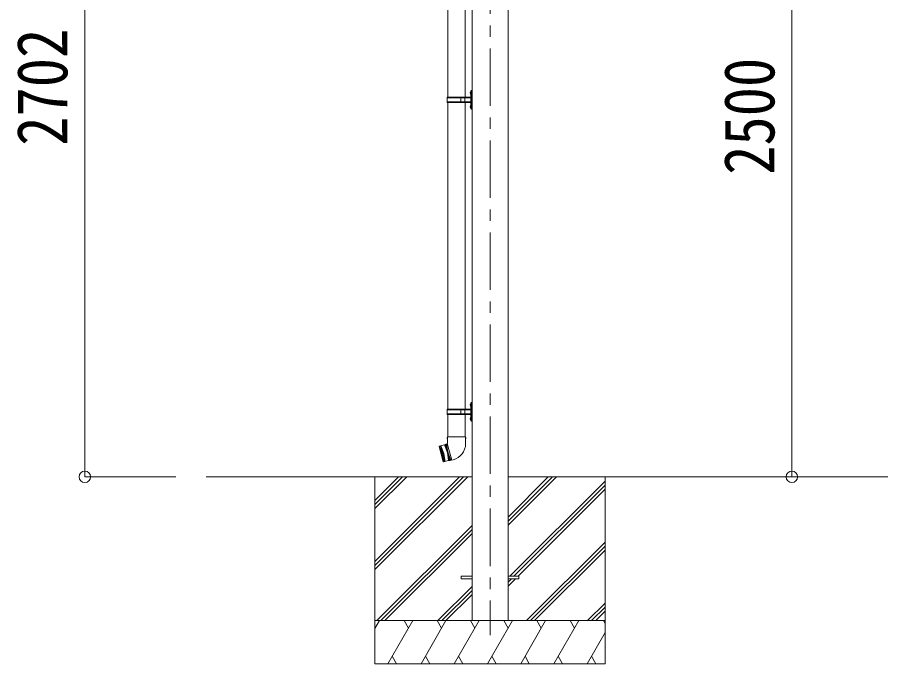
# Model space of a CAD drawing. Units: millimetres at full size, sheet at 1:40. Extents: x -11243 to 11243, y -7760 to 7760.
# Drawn here: x 482 to 3483, y -5365 to -3117 of the extents above; entities that cross this region are included whole.
import ezdxf
from ezdxf.enums import TextEntityAlignment as Align

# ---------------------------------------------------------------- set-up
doc = ezdxf.new("R2010")
doc.units = ezdxf.units.MM
doc.header["$LTSCALE"] = 40
doc.header["$PDMODE"] = 32
doc.header["$PDSIZE"] = 40
doc.linetypes.add('CHAIN1', pattern=[8, 5, -1, 1, -1])
doc.layers.add('0-3_ELV2', color=7, linetype='Continuous', lineweight=9)
doc.layers.add('0-6_OTH_LINE', color=6, linetype='Continuous', lineweight=9)
doc.styles.add('ＭＳ ゴシック', font='')
doc.styles.get('ＭＳ ゴシック').set_extended_font_data('MS Gothic')

msp = doc.modelspace()

# ---------------------------------------------------------------- linework, layer by layer
at = {"layer": '0-3_ELV2', "color": 5, "linetype": 'CHAIN1'}
msp.add_line((2125.34, -1945.03), (2125.34, -5265.46), dxfattribs=at)
at = {"layer": '0-3_ELV2', "color": 4}
for p, q in [((2062.84, -2215.95), (2062.84, -5214.85)), ((2187.84, -2215.95), (2187.84, -5214.85)), ((2025.34, -5060.35), (2062.84, -5060.35)), ((2025.34, -5060.35), (2025.34, -5069.35)), ((2025.34, -5069.35), (2062.84, -5069.35)), ((2187.84, -5060.35), (2225.34, -5060.35)), ((2187.84, -5069.35), (2225.34, -5069.35)), ((2225.34, -5060.35), (2225.34, -5069.35))]:
    msp.add_line(p, q, dxfattribs=at)
at = {"layer": '0-3_ELV2'}
for p, q in [((1978.99, -2432.86), (1978.99, -3394.85)), ((2038.69, -2432.86), (2038.69, -3394.85)), ((2056.54, -3377.71), (2058.58, -3378.71)), ((2057.81, -3375.71), (2058.44, -3375.71)), ((2057.81, -3375.71), (2057.81, -3384.01)), ((2057.81, -3384.01), (2058.44, -3384.01)), ((2058.44, -3375.71), (2058.84, -3376.11)), ((2058.58, -3378.71), (2059.19, -3379.86)), ((2060.84, -3371.36), (2058.84, -3373.36)), ((2058.84, -3373.36), (2058.84, -3434.36)), ((2060.84, -3371.36), (2060.84, -3436.36)), ((2060.84, -3371.36), (2062.84, -3371.36)), ((2062.84, -3436.36), (2062.84, -3371.36)), ((1975.84, -3396.86), (1976.84, -3394.86)), ((1975.84, -3410.86), (1975.84, -3396.86)), ((2024.33, -3396.86), (1975.84, -3396.86)), ((1975.84, -3410.86), (1976.84, -3412.86)), ((2024.33, -3410.86), (1975.84, -3410.86)), ((2058.34, -3394.86), (1976.84, -3394.86)), ((1976.84, -3412.86), (2058.34, -3412.86)), ((1978.99, -3412.85), (1978.99, -4479.86)), ((2024.33, -3412.86), (2024.33, -3394.86)), ((2025.09, -3394.86), (2027.09, -3396.86)), ((2025.09, -3412.86), (2027.09, -3410.86)), ((2058.34, -3396.86), (2027.09, -3396.86)), ((2058.34, -3410.86), (2027.09, -3410.86)), ((2037.46, -3396.86), (2035.46, -3394.86)), ((2037.46, -3410.86), (2035.46, -3412.86)), ((2037.46, -3410.86), (2037.46, -3396.86)), ((2038.69, -3412.85), (2038.69, -4479.86)), ((2056.54, -3425.71), (2058.58, -3426.71)), ((2057.81, -3423.71), (2058.44, -3423.71)), ((2057.81, -3423.71), (2057.81, -3432.01)), ((2057.81, -3432.01), (2058.44, -3432.01)), ((2058.44, -3423.71), (2058.44, -3432.01)), ((2058.44, -3423.71), (2058.84, -3424.11)), ((2058.44, -3432.01), (2058.84, -3431.61)), ((2058.58, -3426.71), (2059.19, -3427.86)), ((2058.84, -3434.36), (2060.84, -3436.36)), ((2062.84, -3436.36), (2060.84, -3436.36)), ((2056.54, -4462.71), (2058.58, -4463.71)), ((2057.81, -4460.71), (2058.44, -4460.71)), ((2057.81, -4460.71), (2057.81, -4469.01)), ((2057.81, -4469.01), (2058.44, -4469.01)), ((2058.44, -4460.71), (2058.84, -4461.11)), ((2058.58, -4463.71), (2059.19, -4464.86)), ((2060.84, -4456.36), (2058.84, -4458.36)), ((2058.84, -4458.36), (2058.84, -4519.36)), ((2060.84, -4456.36), (2060.84, -4521.36)), ((2060.84, -4456.36), (2062.84, -4456.36)), ((2062.84, -4521.36), (2062.84, -4456.36)), ((1975.84, -4481.86), (1976.84, -4479.86)), ((1975.84, -4495.86), (1975.84, -4481.86)), ((2024.33, -4481.86), (1975.84, -4481.86)), ((1975.84, -4495.86), (1976.84, -4497.86)), ((2024.33, -4495.86), (1975.84, -4495.86)), ((2058.34, -4479.86), (1976.84, -4479.86)), ((1976.84, -4497.86), (2058.34, -4497.86)), ((1978.99, -4497.86), (1978.99, -4575.72)), ((2024.33, -4497.86), (2024.33, -4479.86)), ((2025.09, -4479.86), (2027.09, -4481.86)), ((2025.09, -4497.86), (2027.09, -4495.86)), ((2058.34, -4481.86), (2027.09, -4481.86)), ((2058.34, -4495.86), (2027.09, -4495.86)), ((2037.46, -4481.86), (2035.46, -4479.86)), ((2037.46, -4495.86), (2035.46, -4497.86)), ((2037.46, -4495.86), (2037.46, -4481.86)), ((2038.69, -4497.86), (2038.69, -4575.72)), ((2056.54, -4510.71), (2058.58, -4511.71)), ((2057.81, -4508.71), (2058.44, -4508.71)), ((2057.81, -4508.71), (2057.81, -4517.01)), ((2057.81, -4517.01), (2058.44, -4517.01)), ((2058.44, -4508.71), (2058.44, -4517.01)), ((2058.44, -4508.71), (2058.84, -4509.11)), ((2058.44, -4517.01), (2058.84, -4516.61)), ((2058.58, -4511.71), (2059.19, -4512.86)), ((2058.84, -4519.36), (2060.84, -4521.36)), ((2062.84, -4521.36), (2060.84, -4521.36)), ((1977.14, -4575.72), (1975.44, -4580.22)), ((1977.17, -4580.72), (1975.44, -4580.22)), ((2040.54, -4575.72), (1977.14, -4575.72)), ((1977.14, -4575.72), (1977.28, -4598.96)), ((2040.54, -4575.72), (2040.39, -4600.72)), ((1948.55, -4609.25), (1948.91, -4608.64)), ((1948.55, -4609.25), (1962.87, -4662.66)), ((1966.78, -4603.85), (1948.91, -4608.64)), ((1963.48, -4663.02), (1948.91, -4608.64)), ((1952.77, -4607.6), (1967.34, -4661.98)), ((1957.16, -4635.57), (1952.77, -4607.6)), ((1954.7, -4607.08), (1969.27, -4661.47)), ((1964.89, -4633.5), (1954.7, -4607.08)), ((1969.42, -4602.11), (1966.78, -4603.85)), ((1969.42, -4602.11), (1971.35, -4601.59)), ((1984.51, -4658.42), (1969.42, -4602.11)), ((1974.31, -4601.05), (1971.35, -4601.59)), ((1971.35, -4601.59), (1986.44, -4657.9)), ((1977.21, -4600.28), (1974.31, -4601.05)), ((1974.31, -4601.05), (1978.89, -4629.75)), ((1977.28, -4598.96), (1976.88, -4599.07)), ((1976.88, -4599.07), (1992.49, -4657.31)), ((1957.16, -4635.57), (1967.34, -4661.98)), ((1964.89, -4633.5), (1969.27, -4661.47)), ((1989.27, -4656.88), (1978.89, -4629.75)), ((1963.48, -4663.02), (1962.87, -4662.66)), ((1981.35, -4658.23), (1963.48, -4663.02)), ((1984.51, -4658.42), (1981.35, -4658.23)), ((1984.51, -4658.42), (1986.44, -4657.9)), ((1989.27, -4656.88), (1986.44, -4657.9)), ((1992.17, -4656.11), (1989.27, -4656.88)), ((1992.49, -4657.31), (1997.4, -4656)), ((1138.55, -4714.85), (2062.84, -4714.85)), ((1725.34, -4714.85), (1725.34, -5364.85)), ((1725.34, -5009.03), (2019.52, -4714.85)), ((1725.34, -5023.17), (2033.66, -4714.85)), ((1725.34, -5037.31), (2047.8, -4714.85)), ((1725.34, -4825.18), (1835.67, -4714.85)), ((1725.34, -4811.04), (1821.53, -4714.85)), ((1725.34, -4796.9), (1807.38, -4714.85)), ((2187.84, -4883.18), (2356.17, -4714.85)), ((2187.84, -4869.04), (2342.03, -4714.85)), ((2187.84, -4854.9), (2327.88, -4714.85)), ((2187.84, -4714.85), (4062.83, -4714.85)), ((2194.51, -5060.35), (2525.34, -4729.53)), ((2525.34, -4714.85), (2525.34, -5364.85)), ((2208.66, -5060.35), (2525.34, -4743.68)), ((2222.8, -5060.35), (2525.34, -4757.82)), ((1731.65, -5214.85), (2062.84, -4883.66)), ((1745.79, -5214.85), (2062.84, -4897.81)), ((1759.93, -5214.85), (2062.84, -4911.95)), ((2252.15, -5214.85), (2525.34, -4941.66)), ((2266.29, -5214.85), (2525.34, -4955.81)), ((2280.43, -5214.85), (2525.34, -4969.95)), ((2187.84, -5095.31), (2213.8, -5069.35)), ((2187.84, -5081.17), (2199.66, -5069.35)), ((2062.84, -5095.8), (1943.78, -5214.85)), ((1957.92, -5214.85), (2062.84, -5109.94)), ((1972.06, -5214.85), (2062.84, -5124.08)), ((2464.28, -5214.85), (2525.34, -5153.79)), ((2478.42, -5214.85), (2525.34, -5167.94)), ((2492.56, -5214.85), (2525.34, -5182.08)), ((2525.34, -5214.85), (1725.34, -5214.85)), ((1725.34, -5242.36), (1741.22, -5214.85)), ((1770.08, -5364.85), (1856.69, -5214.85)), ((1841.69, -5240.83), (1826.69, -5214.85)), ((1885.55, -5364.85), (1972.16, -5214.85)), ((1957.16, -5240.84), (1942.15, -5214.85)), ((2001.02, -5364.85), (2087.63, -5214.85)), ((2072.63, -5240.84), (2057.62, -5214.85)), ((2116.49, -5364.85), (2203.1, -5214.85)), ((2188.1, -5240.83), (2173.09, -5214.85)), ((2231.96, -5364.85), (2318.57, -5214.85)), ((2303.57, -5240.83), (2288.57, -5214.85)), ((2347.43, -5364.85), (2434.04, -5214.85)), ((2404.04, -5214.85), (2419.04, -5240.83)), ((2519.51, -5214.85), (2525.34, -5224.95)), ((2462.9, -5364.85), (2525.34, -5256.72)), ((1785.08, -5338.87), (1800.08, -5364.85)), ((1900.55, -5338.87), (1915.55, -5364.85)), ((2016.02, -5338.87), (2031.02, -5364.85)), ((2131.49, -5338.87), (2146.49, -5364.85)), ((2246.96, -5338.87), (2261.96, -5364.85)), ((2362.43, -5338.87), (2377.43, -5364.85)), ((2477.9, -5338.87), (2492.9, -5364.85)), ((1725.34, -5364.85), (2525.34, -5364.85))]:
    msp.add_line(p, q, dxfattribs=at)
at = {"layer": '0-3_ELV2', "color": 6}
for p, q in [((716.87, -4714.85), (1033.1, -4714.85)), ((3174.73, -4714.85), (2534.7, -4714.85))]:
    msp.add_line(p, q, dxfattribs=at)
at = {"layer": '0-3_ELV2'}
for points in [[(2056.54, -3382), (2058.58, -3381.01), (2059.19, -3379.86)], [(2058.44, -3375.71), (2058.44, -3384.01), (2058.84, -3383.61)], [(2056.54, -3430), (2058.58, -3429.01), (2059.19, -3427.86)], [(2056.54, -4467), (2058.58, -4466.01), (2059.19, -4464.86)], [(2058.44, -4460.71), (2058.44, -4469.01), (2058.84, -4468.61)], [(2056.54, -4515), (2058.58, -4514.01), (2059.19, -4512.86)], [(2040.54, -4575.72), (2042.04, -4580.22), (2040.51, -4580.72)], [(1966.78, -4603.85), (1976.96, -4630.26), (1981.35, -4658.23)]]:
    msp.add_lwpolyline(points, dxfattribs=at)
for centre, radius, start, end in [((2062.14, -3379.86), 6, 136.21765, 223.78235), ((2058.34, -3394.36), 0.5, 270, 0), ((2058.34, -3396.36), 0.5, 270, 0), ((2058.34, -3411.36), 0.5, 0, 90), ((2058.34, -3413.36), 0.5, 0, 90), ((2062.14, -3427.86), 6, 136.21765, 223.78235), ((2062.14, -4464.86), 6, 136.21765, 223.78235), ((2058.34, -4479.36), 0.5, 270, 0), ((2058.34, -4481.36), 0.5, 270, 0), ((2058.34, -4496.36), 0.5, 0, 90), ((2058.34, -4498.36), 0.5, 0, 90), ((2062.14, -4512.86), 6, 136.21765, 223.78235), ((1982.39, -4599.98), 58, 285, 359.65623)]:
    msp.add_arc(centre, radius, start, end, dxfattribs=at)
at = {"layer": '0-3_ELV2', "color": 6}
for p in [(716.87, -4714.85), (3174.73, -4714.85)]:
    msp.add_point(p, dxfattribs=at)
at = {"layer": '0-6_OTH_LINE'}
for p, q in [((716.87, -4714.85), (716.87, -2012.62)), ((3174.73, -2214.85), (3174.73, -4714.85))]:
    msp.add_line(p, q, dxfattribs=at)

# ---------------------------------------------------------------- texts
at = {"layer": '0-3_ELV2', "style": 'ＭＳ ゴシック', "width": 0.85}
for s, p in [('2702', (708.87, -3563.74)), ('2500', (3166.73, -3664.85))]:
    msp.add_text(s, height=176, rotation=90, dxfattribs=at).set_placement(p, align=Align.BOTTOM_LEFT)

doc.saveas('drawing.dxf')
